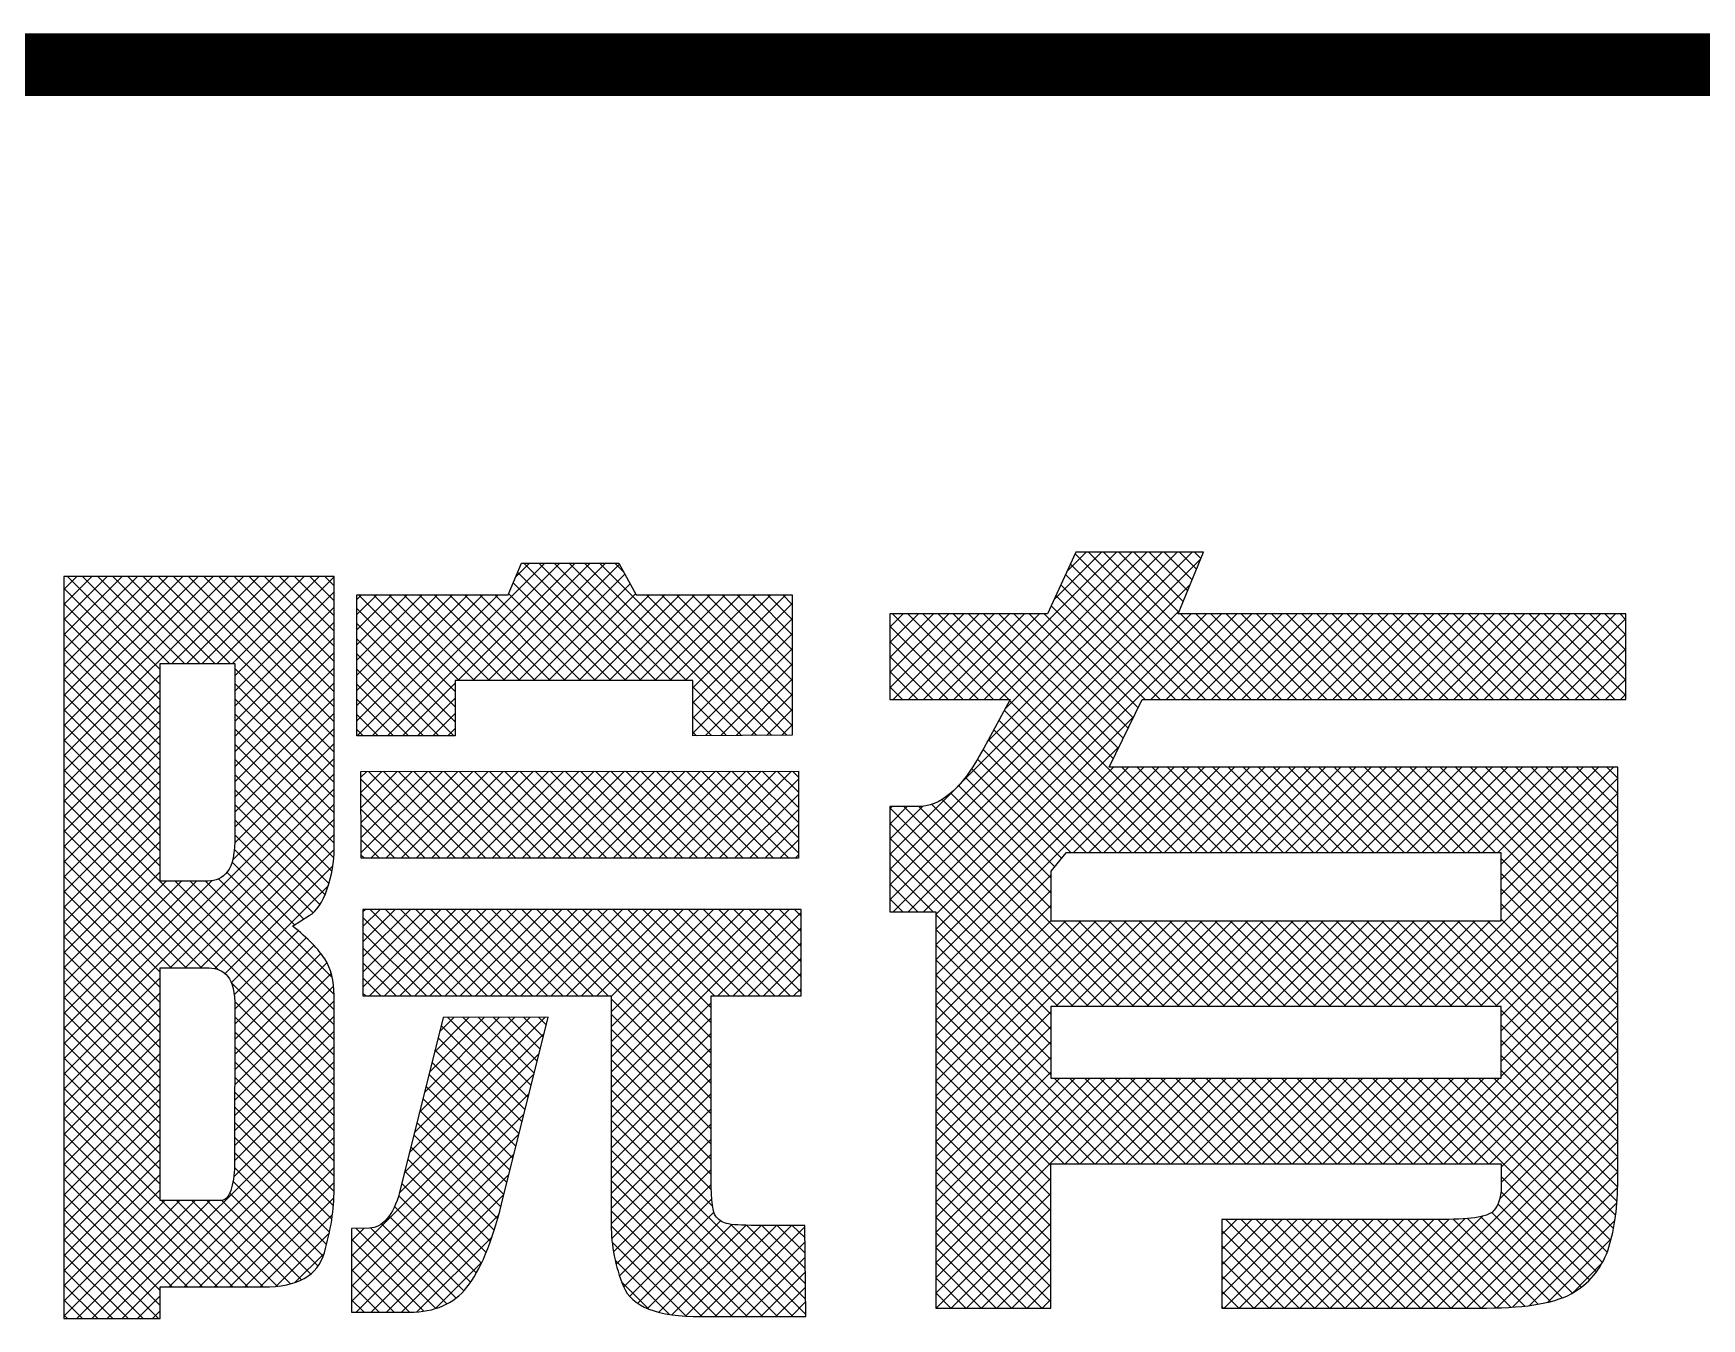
# Model space of a CAD drawing. Header units: millimetres. Extents: x -70627 to 13473, y 10065 to 69465.
# Drawn here: x 6708 to 8039, y 18064 to 19090 of the extents above; entities that cross this region are included whole.
import ezdxf
from ezdxf.enums import TextEntityAlignment as Align

# ---------------------------------------------------------------- set-up
doc = ezdxf.new("R2010")
doc.units = ezdxf.units.MM
doc.layers.add('$TD_AUDIT_GENERATED_(155)', color=7, linetype='Continuous', plot=False)
doc.layers.add('tk', color=7, linetype='Continuous')
doc.styles.add('$TD_AUDIT_GENERATED_(152)', font='', dxfattribs={"width": 0.75})
doc.styles.add('$TD_AUDIT_GENERATED_(174D)', font='', dxfattribs={"width": 0.9})
doc.styles.add('sepd_yb2', font='sepd_gbe.shx', dxfattribs={"width": 0.8, "bigfont": 'sepd_gbc.shx'})
doc.styles.add('TBZT', font='')
doc.styles.get('$TD_AUDIT_GENERATED_(152)').set_extended_font_data('SimSun')
doc.styles.get('$TD_AUDIT_GENERATED_(174D)').set_extended_font_data('SimSun')
doc.styles.get('TBZT').set_extended_font_data('SimSun')

# ---------------------------------------------------------------- blocks, each defined once
blk = doc.blocks.new('$TD_AUDIT_GENERATED_(243E)')
at = {"layer": 'tk'}
for p, q in [((809.967, 115.547), (811.842, 117.423)), ((810.061, 116.246), (811.238, 117.423)), ((810.182, 116.246), (811.359, 117.423)), ((810.203, 115.904), (811.722, 117.423)), ((810.303, 116.246), (811.48, 117.423)), ((810.346, 116.168), (811.601, 117.423)), ((810.739, 117.045), (811.117, 117.423)), ((810.843, 117.269), (810.996, 117.423)), ((812.19, 116.246), (811.013, 117.423)), ((812.311, 116.246), (811.134, 117.423)), ((811.735, 116.943), (811.255, 117.423)), ((811.77, 117.028), (811.376, 117.423)), ((811.805, 117.114), (811.497, 117.423)), ((811.84, 117.2), (811.618, 117.423)), ((811.875, 117.286), (811.739, 117.423)), ((811.91, 117.372), (811.86, 117.423)), ((805.298, 115.956), (806.675, 117.334)), ((805.419, 115.956), (806.796, 117.334)), ((805.981, 116.398), (806.917, 117.334)), ((806.102, 116.398), (807.038, 117.334)), ((806.223, 116.398), (807.159, 117.334)), ((806.343, 116.398), (807.271, 117.325)), ((806.44, 117.22), (806.554, 117.334)), ((807.444, 116.398), (806.507, 117.334)), ((807.565, 116.398), (806.628, 117.334)), ((807.686, 116.398), (806.749, 117.334)), ((807.806, 116.398), (806.87, 117.334)), ((808.366, 115.959), (806.991, 117.334)), ((808.487, 115.959), (807.112, 117.334)), ((807.306, 117.261), (807.233, 117.334)), ((809.429, 114.888), (811.909, 117.368)), ((811.948, 116.246), (810.869, 117.326)), ((812.069, 116.246), (810.907, 117.408)), ((802.838, 117.125), (802.941, 117.227)), ((802.838, 117.004), (803.062, 117.227)), ((802.838, 116.883), (803.183, 117.227)), ((802.838, 116.762), (803.304, 117.227)), ((802.838, 116.641), (803.425, 117.227)), ((802.838, 116.52), (803.546, 117.227)), ((802.838, 116.399), (803.667, 117.227)), ((802.838, 116.278), (803.788, 117.227)), ((802.838, 116.157), (803.908, 117.227)), ((802.838, 116.036), (804.029, 117.227)), ((802.838, 115.915), (804.15, 117.227)), ((802.838, 115.795), (804.271, 117.227)), ((803.607, 116.486), (802.866, 117.227)), ((803.68, 116.533), (802.987, 117.227)), ((803.801, 116.533), (803.108, 117.227)), ((803.922, 116.533), (803.228, 117.227)), ((804.043, 116.533), (803.349, 117.227)), ((804.164, 116.533), (803.47, 117.227)), ((804.994, 115.824), (803.591, 117.227)), ((803.698, 116.533), (804.392, 117.227)), ((804.994, 115.945), (803.712, 117.227)), ((803.819, 116.533), (804.513, 117.227)), ((804.994, 116.066), (803.833, 117.227)), ((803.94, 116.533), (804.634, 117.227)), ((804.994, 116.187), (803.954, 117.227)), ((804.061, 116.533), (804.755, 117.227)), ((804.994, 116.308), (804.075, 117.227)), ((804.182, 116.533), (804.876, 117.227)), ((804.994, 116.429), (804.196, 117.227)), ((804.203, 116.434), (804.994, 117.225)), ((804.994, 116.55), (804.317, 117.227)), ((804.994, 116.671), (804.438, 117.227)), ((804.994, 116.792), (804.559, 117.227)), ((804.994, 116.913), (804.679, 117.227)), ((804.994, 117.033), (804.8, 117.227)), ((804.994, 117.154), (804.921, 117.227)), ((807.202, 116.398), (806.422, 117.177)), ((807.323, 116.398), (806.458, 117.262)), ((806.464, 116.398), (807.313, 117.247)), ((806.585, 116.398), (807.356, 117.168)), ((809.429, 114.767), (811.826, 117.164)), ((811.707, 116.246), (810.792, 117.16)), ((811.827, 116.246), (810.83, 117.243)), ((803.607, 116.365), (802.838, 117.134)), ((804.203, 116.313), (804.994, 117.104)), ((805.176, 117.043), (805.213, 117.081)), ((805.176, 116.923), (805.334, 117.081)), ((805.176, 116.802), (805.455, 117.081)), ((805.176, 116.681), (805.576, 117.081)), ((805.176, 116.56), (805.697, 117.081)), ((805.176, 116.439), (805.818, 117.081)), ((805.176, 116.318), (805.939, 117.081)), ((805.176, 116.197), (806.06, 117.081)), ((805.176, 116.076), (806.181, 117.081)), ((805.177, 115.956), (806.302, 117.081)), ((805.96, 116.309), (805.188, 117.081)), ((805.993, 116.398), (805.309, 117.081)), ((806.114, 116.398), (805.43, 117.081)), ((806.235, 116.398), (805.551, 117.081)), ((806.356, 116.398), (805.672, 117.081)), ((806.476, 116.398), (805.793, 117.081)), ((806.597, 116.398), (805.914, 117.081)), ((806.718, 116.398), (806.035, 117.081)), ((806.839, 116.398), (806.156, 117.081)), ((806.96, 116.398), (806.276, 117.081)), ((807.081, 116.398), (806.386, 117.092)), ((806.706, 116.398), (807.398, 117.089)), ((806.827, 116.398), (807.511, 117.081)), ((806.948, 116.398), (807.632, 117.081)), ((807.069, 116.398), (807.753, 117.081)), ((807.19, 116.398), (807.873, 117.081)), ((807.311, 116.398), (807.994, 117.081)), ((807.432, 116.398), (808.115, 117.081)), ((808.607, 115.96), (807.486, 117.081)), ((807.553, 116.398), (808.236, 117.081)), ((808.65, 116.037), (807.607, 117.081)), ((807.674, 116.398), (808.357, 117.081)), ((808.65, 116.158), (807.727, 117.081)), ((807.794, 116.398), (808.478, 117.081)), ((808.65, 116.279), (807.848, 117.081)), ((807.856, 116.339), (808.599, 117.081)), ((808.65, 116.4), (807.969, 117.081)), ((808.65, 116.521), (808.09, 117.081)), ((808.65, 116.642), (808.211, 117.081)), ((808.65, 116.763), (808.332, 117.081)), ((808.65, 116.884), (808.453, 117.081)), ((808.65, 117.005), (808.574, 117.081)), ((811.586, 116.246), (810.754, 117.077)), ((803.607, 116.244), (802.838, 117.013)), ((803.607, 116.123), (802.838, 116.892)), ((804.203, 116.192), (804.994, 116.983)), ((805.96, 116.188), (805.176, 116.973)), ((807.856, 116.218), (808.65, 117.012)), ((807.856, 116.097), (808.65, 116.891)), ((809.429, 114.646), (811.743, 116.96)), ((809.429, 116.823), (809.536, 116.93)), ((809.429, 116.702), (809.657, 116.93)), ((809.429, 116.581), (809.778, 116.93)), ((809.429, 116.46), (809.899, 116.93)), ((809.429, 116.339), (810.02, 116.93)), ((810.135, 116.246), (809.451, 116.93)), ((809.454, 114.551), (811.833, 116.93)), ((809.456, 116.246), (810.14, 116.93)), ((810.256, 116.246), (809.572, 116.93)), ((809.575, 114.551), (811.954, 116.93)), ((809.577, 116.246), (810.261, 116.93)), ((810.377, 116.246), (809.692, 116.93)), ((809.696, 114.551), (812.075, 116.93)), ((809.698, 116.246), (810.382, 116.93)), ((811.722, 115.021), (809.813, 116.93)), ((809.819, 116.246), (810.503, 116.93)), ((811.843, 115.021), (809.934, 116.93)), ((809.94, 116.246), (810.624, 116.93)), ((811.212, 115.773), (810.055, 116.93)), ((811.252, 115.854), (810.176, 116.93)), ((811.291, 115.936), (810.297, 116.93)), ((811.331, 116.017), (810.418, 116.93)), ((811.37, 116.099), (810.539, 116.93)), ((811.41, 116.18), (810.66, 116.93)), ((811.465, 116.246), (810.716, 116.994)), ((811.512, 116.246), (812.196, 116.93)), ((811.633, 116.246), (812.317, 116.93)), ((812.432, 116.246), (811.748, 116.93)), ((811.754, 116.246), (812.438, 116.93)), ((812.553, 116.246), (811.869, 116.93)), ((811.875, 116.246), (812.559, 116.93)), ((812.674, 116.246), (811.99, 116.93)), ((811.996, 116.246), (812.68, 116.93)), ((812.795, 116.246), (812.111, 116.93)), ((812.117, 116.246), (812.801, 116.93)), ((812.916, 116.246), (812.232, 116.93)), ((812.238, 116.246), (812.922, 116.93)), ((813.037, 116.246), (812.353, 116.93)), ((812.358, 116.246), (813.042, 116.93)), ((813.158, 116.246), (812.474, 116.93)), ((812.479, 116.246), (813.163, 116.93)), ((813.278, 116.246), (812.594, 116.93)), ((812.6, 116.246), (813.284, 116.93)), ((813.399, 116.246), (812.715, 116.93)), ((812.721, 116.246), (813.405, 116.93)), ((813.52, 116.246), (812.836, 116.93)), ((812.842, 116.246), (813.526, 116.93)), ((813.641, 116.246), (812.957, 116.93)), ((812.963, 116.246), (813.647, 116.93)), ((813.762, 116.246), (813.078, 116.93)), ((813.084, 116.246), (813.768, 116.93)), ((813.883, 116.246), (813.199, 116.93)), ((813.205, 116.246), (813.889, 116.93)), ((814.004, 116.246), (813.32, 116.93)), ((813.326, 116.246), (814.01, 116.93)), ((814.125, 116.246), (813.441, 116.93)), ((813.447, 116.246), (814.131, 116.93)), ((814.246, 116.246), (813.562, 116.93)), ((813.568, 116.246), (814.252, 116.93)), ((814.367, 116.246), (813.683, 116.93)), ((813.688, 116.246), (814.372, 116.93)), ((814.488, 116.246), (813.804, 116.93)), ((813.809, 116.246), (814.493, 116.93)), ((814.609, 116.246), (813.925, 116.93)), ((813.93, 116.246), (814.614, 116.93)), ((814.729, 116.246), (814.045, 116.93)), ((814.051, 116.246), (814.735, 116.93)), ((814.85, 116.246), (814.166, 116.93)), ((814.172, 116.246), (814.856, 116.93)), ((814.971, 116.246), (814.287, 116.93)), ((814.293, 116.246), (814.977, 116.93)), ((815.092, 116.246), (814.408, 116.93)), ((814.414, 116.246), (815.098, 116.93)), ((815.213, 116.246), (814.529, 116.93)), ((814.535, 116.246), (815.219, 116.93)), ((815.302, 116.278), (814.65, 116.93)), ((814.656, 116.246), (815.302, 116.892)), ((815.302, 116.399), (814.771, 116.93)), ((815.302, 116.52), (814.892, 116.93)), ((815.302, 116.64), (815.013, 116.93)), ((815.302, 116.761), (815.134, 116.93)), ((815.302, 116.882), (815.255, 116.93)), ((803.607, 116.002), (802.838, 116.771)), ((804.203, 116.071), (804.994, 116.862)), ((805.96, 116.067), (805.176, 116.852)), ((807.856, 115.976), (808.65, 116.77)), ((810.014, 116.246), (809.429, 116.831)), ((814.777, 116.246), (815.302, 116.771)), ((803.607, 115.881), (802.838, 116.65)), ((804.203, 115.95), (804.994, 116.741)), ((804.203, 115.829), (804.994, 116.62)), ((805.95, 115.956), (805.176, 116.731)), ((807.958, 115.957), (808.65, 116.649)), ((809.893, 116.246), (809.429, 116.71)), ((814.898, 116.246), (815.302, 116.65)), ((803.607, 115.761), (802.838, 116.529)), ((804.203, 115.708), (804.994, 116.499)), ((804.994, 115.703), (804.203, 116.494)), ((805.829, 115.956), (805.176, 116.61)), ((805.708, 115.956), (805.176, 116.489)), ((808.08, 115.957), (808.65, 116.528)), ((809.772, 116.246), (809.429, 116.589)), ((815.019, 116.246), (815.302, 116.529)), ((802.838, 115.674), (803.607, 116.442)), ((803.607, 115.64), (802.838, 116.408)), ((804.203, 115.587), (804.994, 116.378)), ((804.994, 115.583), (804.203, 116.373)), ((805.588, 115.956), (805.176, 116.368)), ((805.539, 115.956), (805.96, 116.377)), ((808.246, 115.958), (807.856, 116.348)), ((808.201, 115.958), (808.65, 116.407)), ((809.651, 116.246), (809.429, 116.468)), ((809.53, 116.246), (809.429, 116.347)), ((815.139, 116.246), (815.302, 116.409)), ((802.838, 115.553), (803.607, 116.321)), ((803.607, 115.519), (802.838, 116.287)), ((804.203, 115.467), (804.994, 116.257)), ((804.994, 115.462), (804.203, 116.252)), ((805.467, 115.956), (805.176, 116.247)), ((805.66, 115.956), (805.96, 116.256)), ((808.126, 115.957), (807.856, 116.227)), ((808.323, 115.958), (808.65, 116.286)), ((811.601, 115.021), (810.384, 116.238)), ((815.26, 116.246), (815.302, 116.288)), ((802.838, 115.432), (803.607, 116.2)), ((803.607, 115.398), (802.838, 116.166)), ((804.203, 115.346), (804.994, 116.136)), ((804.994, 115.341), (804.203, 116.131)), ((805.346, 115.956), (805.176, 116.126)), ((805.781, 115.956), (805.96, 116.135)), ((808.005, 115.957), (807.856, 116.106)), ((808.444, 115.959), (808.65, 116.165)), ((809.795, 114.529), (811.375, 116.109)), ((811.36, 115.021), (810.299, 116.081)), ((811.481, 115.021), (810.341, 116.16)), ((802.838, 115.311), (803.607, 116.079)), ((803.607, 115.277), (802.838, 116.045)), ((802.838, 115.19), (803.607, 115.958)), ((804.203, 115.225), (804.994, 116.015)), ((804.994, 115.22), (804.203, 116.011)), ((805.225, 115.956), (805.176, 116.006)), ((805.902, 115.956), (805.96, 116.014)), ((807.885, 115.956), (807.856, 115.985)), ((808.565, 115.959), (808.65, 116.044)), ((811.239, 115.021), (810.257, 116.003)), ((803.607, 115.156), (802.838, 115.924)), ((802.838, 115.069), (803.607, 115.837)), ((804.202, 115.102), (804.994, 115.895)), ((804.994, 115.099), (804.203, 115.89)), ((809.795, 114.408), (811.262, 115.874)), ((810.997, 115.021), (810.172, 115.846)), ((811.118, 115.021), (810.214, 115.925)), ((803.607, 115.035), (802.838, 115.803)), ((802.838, 114.948), (803.607, 115.717)), ((803.607, 114.914), (802.838, 115.683)), ((804.184, 114.964), (804.994, 115.774)), ((804.991, 114.981), (804.203, 115.769)), ((809.795, 114.287), (811.213, 115.705)), ((809.795, 114.166), (811.334, 115.705)), ((809.795, 114.045), (811.455, 115.705)), ((810.797, 114.978), (810.081, 115.695)), ((810.876, 115.021), (810.128, 115.769)), ((810.892, 115.021), (811.575, 115.705)), ((811.013, 115.021), (811.696, 115.705)), ((811.133, 115.021), (811.817, 115.705)), ((811.254, 115.021), (811.938, 115.705)), ((811.964, 115.021), (811.28, 115.705)), ((811.375, 115.021), (812.059, 115.705)), ((812.085, 115.021), (811.401, 115.705)), ((811.496, 115.021), (812.18, 115.705)), ((812.206, 115.021), (811.522, 115.705)), ((811.617, 115.021), (812.301, 115.705)), ((812.327, 115.021), (811.643, 115.705)), ((811.738, 115.021), (812.422, 115.705)), ((812.448, 115.021), (811.764, 115.705)), ((811.859, 115.021), (812.543, 115.705)), ((812.569, 115.021), (811.885, 115.705)), ((811.98, 115.021), (812.664, 115.705)), ((812.69, 115.021), (812.006, 115.705)), ((812.101, 115.021), (812.785, 115.705)), ((812.811, 115.021), (812.127, 115.705)), ((812.222, 115.021), (812.905, 115.705)), ((812.932, 115.021), (812.248, 115.705)), ((812.343, 115.021), (813.026, 115.705)), ((813.052, 115.021), (812.369, 115.705)), ((812.464, 115.021), (813.147, 115.705)), ((813.173, 115.021), (812.49, 115.705)), ((812.584, 115.021), (813.268, 115.705)), ((813.294, 115.021), (812.61, 115.705)), ((812.705, 115.021), (813.389, 115.705)), ((813.415, 115.021), (812.731, 115.705)), ((812.826, 115.021), (813.51, 115.705)), ((813.536, 115.021), (812.852, 115.705)), ((812.947, 115.021), (813.631, 115.705)), ((813.657, 115.021), (812.973, 115.705)), ((813.068, 115.021), (813.752, 115.705)), ((813.778, 115.021), (813.094, 115.705)), ((813.189, 115.021), (813.873, 115.705)), ((813.899, 115.021), (813.215, 115.705)), ((813.31, 115.021), (813.994, 115.705)), ((814.02, 115.021), (813.336, 115.705)), ((813.431, 115.021), (814.115, 115.705)), ((814.141, 115.021), (813.457, 115.705)), ((813.552, 115.021), (814.236, 115.705)), ((814.262, 115.021), (813.578, 115.705)), ((813.673, 115.021), (814.356, 115.705)), ((815.237, 114.166), (813.699, 115.705)), ((813.794, 115.021), (814.477, 115.705)), ((815.237, 114.287), (813.82, 115.705)), ((813.914, 115.021), (814.598, 115.705)), ((815.237, 114.408), (813.941, 115.705)), ((814.035, 115.021), (814.719, 115.705)), ((815.237, 114.529), (814.061, 115.705)), ((814.156, 115.021), (814.84, 115.705)), ((815.237, 114.65), (814.182, 115.705)), ((814.277, 115.021), (814.961, 115.705)), ((815.237, 114.771), (814.303, 115.705)), ((814.307, 114.93), (815.082, 115.705)), ((814.307, 114.809), (815.203, 115.705)), ((815.237, 114.892), (814.424, 115.705)), ((815.237, 115.013), (814.545, 115.705)), ((815.237, 115.134), (814.666, 115.705)), ((815.237, 115.255), (814.787, 115.705)), ((815.237, 115.375), (814.908, 115.705)), ((815.237, 115.496), (815.029, 115.705)), ((815.237, 115.617), (815.15, 115.705)), ((802.838, 113.497), (804.994, 115.653)), ((802.838, 114.827), (803.607, 115.596)), ((804.994, 113.406), (802.838, 115.562)), ((804.977, 114.875), (804.203, 115.648)), ((805.208, 115.625), (805.255, 115.671)), ((805.841, 114.978), (805.208, 115.61)), ((805.209, 115.505), (805.376, 115.672)), ((805.209, 115.384), (805.497, 115.672)), ((805.21, 115.264), (805.618, 115.672)), ((805.211, 115.144), (805.739, 115.672)), ((805.211, 115.023), (805.86, 115.672)), ((805.962, 114.978), (805.268, 115.671)), ((805.286, 114.978), (805.981, 115.672)), ((806.083, 114.978), (805.389, 115.672)), ((805.407, 114.978), (806.102, 115.672)), ((806.204, 114.978), (805.509, 115.672)), ((805.528, 114.978), (806.223, 115.672)), ((806.325, 114.978), (805.63, 115.672)), ((805.649, 114.978), (806.344, 115.672)), ((806.445, 114.978), (805.751, 115.672)), ((805.77, 114.978), (806.465, 115.673)), ((806.566, 114.978), (805.872, 115.672)), ((805.891, 114.978), (806.586, 115.673)), ((806.687, 114.978), (805.993, 115.672)), ((806.012, 114.978), (806.707, 115.673)), ((806.808, 114.978), (806.114, 115.672)), ((806.133, 114.978), (806.828, 115.673)), ((806.929, 114.978), (806.234, 115.672)), ((806.254, 114.978), (806.949, 115.673)), ((807.05, 114.978), (806.355, 115.672)), ((806.374, 114.978), (807.07, 115.673)), ((807.171, 114.978), (806.476, 115.673)), ((806.495, 114.978), (807.191, 115.673)), ((807.292, 114.978), (806.597, 115.673)), ((806.616, 114.978), (807.312, 115.673)), ((807.413, 114.978), (806.718, 115.673)), ((806.737, 114.978), (807.433, 115.673)), ((807.534, 114.978), (806.838, 115.673)), ((806.858, 114.978), (807.554, 115.673)), ((807.655, 114.978), (806.959, 115.673)), ((806.979, 114.978), (807.675, 115.674)), ((807.776, 114.978), (807.08, 115.673)), ((807.1, 114.978), (807.796, 115.674)), ((807.896, 114.978), (807.201, 115.673)), ((807.221, 114.978), (807.917, 115.674)), ((808.017, 114.978), (807.322, 115.673)), ((807.342, 114.978), (808.038, 115.674)), ((808.138, 114.978), (807.442, 115.673)), ((807.463, 114.978), (808.159, 115.674)), ((808.259, 114.978), (807.563, 115.673)), ((807.584, 114.978), (808.28, 115.674)), ((808.38, 114.978), (807.684, 115.674)), ((807.705, 114.978), (808.401, 115.674)), ((808.501, 114.978), (807.805, 115.674)), ((807.825, 114.978), (808.522, 115.674)), ((808.622, 114.978), (807.926, 115.674)), ((807.946, 114.978), (808.643, 115.674)), ((808.699, 115.021), (808.046, 115.674)), ((808.067, 114.978), (808.699, 115.609)), ((808.699, 115.142), (808.167, 115.674)), ((808.699, 115.263), (808.288, 115.674)), ((808.699, 115.384), (808.409, 115.674)), ((808.699, 115.505), (808.53, 115.674)), ((808.699, 115.626), (808.651, 115.674)), ((810.712, 114.822), (809.977, 115.558)), ((810.743, 114.912), (810.031, 115.624)), ((814.307, 114.688), (815.237, 115.618)), ((802.838, 113.376), (804.994, 115.532)), ((802.838, 114.706), (803.607, 115.475)), ((804.994, 113.285), (802.838, 115.441)), ((804.953, 114.777), (804.203, 115.527)), ((805.72, 114.978), (805.209, 115.489)), ((808.188, 114.978), (808.699, 115.488)), ((809.429, 115.009), (809.936, 115.516)), ((810.712, 114.58), (809.845, 115.448)), ((810.712, 114.701), (809.915, 115.498)), ((814.307, 114.567), (815.237, 115.497)), ((802.838, 114.585), (803.607, 115.354)), ((804.068, 114.091), (802.838, 115.32)), ((803.685, 114.102), (804.994, 115.411)), ((803.806, 114.102), (804.994, 115.29)), ((804.922, 114.687), (804.203, 115.406)), ((804.882, 114.607), (804.203, 115.285)), ((805.599, 114.978), (805.21, 115.367)), ((808.309, 114.978), (808.699, 115.367)), ((809.429, 115.13), (809.692, 115.393)), ((809.429, 115.372), (809.447, 115.39)), ((809.429, 115.251), (809.568, 115.39)), ((811.013, 113.795), (809.429, 115.38)), ((811.134, 113.795), (809.539, 115.39)), ((811.255, 113.795), (809.66, 115.39)), ((811.376, 113.795), (809.762, 115.409)), ((813.656, 113.795), (815.237, 115.376)), ((802.838, 114.464), (803.607, 115.233)), ((803.935, 114.102), (802.838, 115.199)), ((803.927, 114.102), (804.994, 115.169)), ((804.826, 114.541), (804.203, 115.164)), ((805.478, 114.978), (805.21, 115.246)), ((808.43, 114.978), (808.699, 115.247)), ((810.892, 113.795), (809.429, 115.259)), ((813.777, 113.795), (815.237, 115.255)), ((802.838, 114.344), (803.607, 115.112)), ((803.814, 114.102), (802.838, 115.078)), ((804.043, 114.098), (804.994, 115.048)), ((804.753, 114.493), (804.198, 115.048)), ((805.357, 114.978), (805.211, 115.124)), ((808.551, 114.978), (808.699, 115.126)), ((810.771, 113.795), (809.429, 115.138)), ((810.712, 113.733), (809.429, 115.017)), ((813.898, 113.795), (815.237, 115.134)), ((802.838, 114.223), (803.607, 114.991)), ((803.693, 114.102), (802.838, 114.957)), ((804.124, 114.057), (804.984, 114.917)), ((804.679, 114.446), (804.18, 114.946)), ((805.236, 114.978), (805.211, 115.002)), ((808.672, 114.978), (808.699, 115.005)), ((809.774, 114.551), (809.429, 114.896)), ((814.019, 113.795), (815.237, 115.013)), ((814.14, 113.795), (815.237, 114.892)), ((815.237, 114.045), (814.307, 114.976)), ((802.838, 114.102), (803.607, 114.87)), ((803.607, 114.068), (802.838, 114.836)), ((802.838, 113.618), (804.019, 114.798)), ((802.838, 113.981), (803.654, 114.796)), ((802.838, 113.86), (803.775, 114.796)), ((802.838, 113.739), (803.896, 114.796)), ((804.994, 113.527), (803.725, 114.796)), ((804.994, 113.648), (803.846, 114.796)), ((804.994, 113.769), (803.967, 114.796)), ((804.994, 113.89), (804.071, 114.813)), ((804.979, 114.025), (804.139, 114.866)), ((804.174, 113.986), (804.948, 114.76)), ((809.653, 114.551), (809.429, 114.775)), ((809.795, 113.924), (810.712, 114.842)), ((814.261, 113.795), (815.237, 114.772)), ((815.237, 113.924), (814.307, 114.855)), ((803.607, 113.947), (802.838, 114.715)), ((809.533, 114.551), (809.429, 114.655)), ((809.795, 113.803), (810.712, 114.721)), ((815.237, 113.804), (814.307, 114.734)), ((814.307, 113.72), (815.237, 114.651)), ((803.607, 113.826), (802.838, 114.594)), ((805.224, 114.553), (805.241, 114.569)), ((805.224, 114.432), (805.361, 114.569)), ((805.224, 114.311), (805.482, 114.569)), ((805.224, 114.19), (805.603, 114.569)), ((805.224, 114.069), (805.724, 114.569)), ((805.224, 113.948), (805.845, 114.569)), ((805.851, 113.879), (805.224, 114.506)), ((805.276, 113.879), (805.966, 114.569)), ((805.972, 113.879), (805.282, 114.569)), ((805.397, 113.879), (806.087, 114.569)), ((806.093, 113.879), (805.403, 114.569)), ((805.518, 113.879), (806.208, 114.569)), ((806.214, 113.879), (805.524, 114.569)), ((805.639, 113.879), (806.329, 114.569)), ((806.335, 113.879), (805.645, 114.569)), ((805.759, 113.879), (806.45, 114.569)), ((806.456, 113.879), (805.766, 114.569)), ((805.88, 113.879), (806.571, 114.569)), ((806.577, 113.879), (805.887, 114.569)), ((806.001, 113.879), (806.692, 114.569)), ((806.698, 113.879), (806.007, 114.569)), ((806.122, 113.879), (806.812, 114.569)), ((806.819, 113.879), (806.128, 114.569)), ((806.243, 113.879), (806.933, 114.569)), ((806.94, 113.879), (806.249, 114.569)), ((806.364, 113.879), (807.054, 114.569)), ((807.06, 113.879), (806.37, 114.569)), ((806.485, 113.879), (807.175, 114.569)), ((807.181, 113.879), (806.491, 114.569)), ((806.606, 113.879), (807.296, 114.569)), ((808.002, 113.179), (806.612, 114.569)), ((806.727, 113.879), (807.417, 114.569)), ((808.002, 113.3), (806.733, 114.569)), ((806.848, 113.879), (807.538, 114.569)), ((808.002, 113.421), (806.854, 114.569)), ((806.969, 113.879), (807.659, 114.569)), ((808.002, 113.542), (806.975, 114.569)), ((807.09, 113.879), (807.78, 114.569)), ((808.002, 113.663), (807.096, 114.569)), ((807.205, 113.873), (807.901, 114.569)), ((807.205, 113.752), (808.022, 114.569)), ((807.205, 113.632), (808.143, 114.569)), ((807.205, 113.511), (808.263, 114.569)), ((807.205, 113.39), (808.384, 114.569)), ((807.205, 113.269), (808.505, 114.569)), ((807.205, 113.148), (808.626, 114.569)), ((808.002, 113.784), (807.217, 114.569)), ((808.028, 113.879), (807.337, 114.569)), ((808.149, 113.879), (807.458, 114.569)), ((808.27, 113.879), (807.579, 114.569)), ((808.39, 113.879), (807.7, 114.569)), ((808.511, 113.879), (807.821, 114.569)), ((808.632, 113.879), (807.942, 114.569)), ((808.057, 113.879), (808.722, 114.544)), ((808.722, 113.91), (808.063, 114.569)), ((808.722, 114.031), (808.184, 114.569)), ((808.722, 114.152), (808.305, 114.569)), ((808.722, 114.273), (808.426, 114.569)), ((808.722, 114.394), (808.547, 114.569)), ((808.722, 114.515), (808.668, 114.569)), ((809.795, 113.682), (810.712, 114.6)), ((810.712, 113.613), (809.795, 114.53)), ((815.237, 113.683), (814.307, 114.613)), ((814.307, 113.6), (815.237, 114.53)), ((815.237, 113.562), (814.307, 114.492)), ((803.607, 113.705), (802.838, 114.473)), ((803.607, 113.584), (802.838, 114.352)), ((804.198, 113.889), (804.708, 114.399)), ((805.73, 113.879), (805.224, 114.385)), ((808.178, 113.879), (808.722, 114.423)), ((809.795, 113.561), (810.713, 114.479)), ((809.795, 113.44), (810.834, 114.479)), ((809.795, 113.32), (810.955, 114.479)), ((809.795, 113.199), (811.076, 114.479)), ((809.795, 113.078), (811.197, 114.479)), ((809.795, 112.957), (811.318, 114.479)), ((810.712, 113.492), (809.795, 114.409)), ((810.754, 113.795), (811.438, 114.479)), ((811.497, 113.795), (810.813, 114.479)), ((810.875, 113.795), (811.559, 114.479)), ((811.618, 113.795), (810.934, 114.479)), ((810.996, 113.795), (811.68, 114.479)), ((811.739, 113.795), (811.055, 114.479)), ((811.117, 113.795), (811.801, 114.479)), ((811.86, 113.795), (811.176, 114.479)), ((811.238, 113.795), (811.922, 114.479)), ((811.98, 113.795), (811.296, 114.479)), ((811.359, 113.795), (812.043, 114.479)), ((812.101, 113.795), (811.417, 114.479)), ((811.48, 113.795), (812.164, 114.479)), ((812.222, 113.795), (811.538, 114.479)), ((811.601, 113.795), (812.285, 114.479)), ((812.343, 113.795), (811.659, 114.479)), ((811.722, 113.795), (812.406, 114.479)), ((812.464, 113.795), (811.78, 114.479)), ((811.843, 113.795), (812.527, 114.479)), ((812.585, 113.795), (811.901, 114.479)), ((811.964, 113.795), (812.648, 114.479)), ((812.706, 113.795), (812.022, 114.479)), ((812.085, 113.795), (812.769, 114.479)), ((812.827, 113.795), (812.143, 114.479)), ((812.205, 113.795), (812.889, 114.479)), ((812.948, 113.795), (812.264, 114.479)), ((812.326, 113.795), (813.01, 114.479)), ((813.069, 113.795), (812.385, 114.479)), ((812.447, 113.795), (813.131, 114.479)), ((813.19, 113.795), (812.506, 114.479)), ((812.568, 113.795), (813.252, 114.479)), ((813.311, 113.795), (812.627, 114.479)), ((812.689, 113.795), (813.373, 114.479)), ((813.431, 113.795), (812.747, 114.479)), ((812.81, 113.795), (813.494, 114.479)), ((813.552, 113.795), (812.868, 114.479)), ((812.931, 113.795), (813.615, 114.479)), ((813.673, 113.795), (812.989, 114.479)), ((813.052, 113.795), (813.736, 114.479)), ((813.794, 113.795), (813.11, 114.479)), ((813.173, 113.795), (813.857, 114.479)), ((813.915, 113.795), (813.231, 114.479)), ((813.294, 113.795), (813.978, 114.479)), ((814.036, 113.795), (813.352, 114.479)), ((813.415, 113.795), (814.099, 114.479)), ((814.157, 113.795), (813.473, 114.479)), ((813.536, 113.795), (814.22, 114.479)), ((814.278, 113.795), (813.594, 114.479)), ((815.237, 112.957), (813.715, 114.479)), ((815.237, 113.078), (813.836, 114.479)), ((815.237, 113.199), (813.957, 114.479)), ((815.237, 113.32), (814.077, 114.479)), ((815.237, 113.441), (814.198, 114.479)), ((814.307, 113.479), (815.237, 114.409)), ((803.607, 113.463), (802.838, 114.232)), ((804.203, 113.774), (804.772, 114.343)), ((804.203, 113.652), (804.833, 114.282)), ((805.609, 113.879), (805.224, 114.264)), ((808.299, 113.879), (808.722, 114.302)), ((810.712, 113.371), (809.795, 114.288)), ((814.307, 113.358), (815.237, 114.288)), ((803.607, 113.342), (802.838, 114.111)), ((804.202, 113.41), (804.937, 114.144)), ((804.203, 113.531), (804.889, 114.217)), ((805.489, 113.879), (805.224, 114.143)), ((808.42, 113.879), (808.722, 114.181)), ((810.712, 113.25), (809.795, 114.167)), ((814.307, 113.237), (815.237, 114.167)), ((802.838, 113.255), (803.607, 114.024)), ((803.607, 113.221), (802.838, 113.99)), ((804.994, 113.164), (804.176, 113.982)), ((804.202, 113.289), (804.971, 114.058)), ((804.202, 113.168), (804.99, 113.956)), ((805.368, 113.879), (805.224, 114.022)), ((808.54, 113.879), (808.722, 114.06)), ((811.303, 112.538), (809.795, 114.046)), ((813.729, 112.538), (815.237, 114.046)), ((802.838, 113.134), (803.607, 113.903)), ((803.607, 113.1), (802.838, 113.869)), ((804.201, 113.046), (804.994, 113.839)), ((804.994, 113.043), (804.202, 113.835)), ((805.247, 113.879), (805.224, 113.901)), ((808.002, 113.058), (807.205, 113.855)), ((807.205, 113.027), (808.002, 113.824)), ((808.661, 113.879), (808.722, 113.939)), ((811.182, 112.538), (809.795, 113.926)), ((813.85, 112.538), (815.237, 113.925)), ((802.838, 113.013), (803.607, 113.782)), ((803.607, 112.979), (802.838, 113.748)), ((804.201, 112.925), (804.994, 113.718)), ((804.994, 112.922), (804.203, 113.713)), ((805.594, 112.626), (806.679, 113.71)), ((805.634, 112.786), (806.558, 113.71)), ((805.674, 112.947), (806.436, 113.709)), ((805.714, 113.108), (806.315, 113.709)), ((805.754, 113.269), (806.193, 113.708)), ((805.794, 113.43), (806.072, 113.708)), ((805.834, 113.591), (805.95, 113.707)), ((806.542, 113.067), (805.902, 113.707)), ((806.566, 113.164), (806.023, 113.707)), ((806.59, 113.261), (806.143, 113.708)), ((806.614, 113.358), (806.264, 113.708)), ((806.639, 113.454), (806.384, 113.709)), ((806.663, 113.551), (806.504, 113.709)), ((806.687, 113.648), (806.625, 113.71)), ((808.002, 112.937), (807.205, 113.734)), ((807.205, 112.906), (808.002, 113.703)), ((811.061, 112.538), (809.795, 113.805)), ((809.795, 112.836), (810.712, 113.753)), ((813.971, 112.538), (815.237, 113.804)), ((815.237, 112.836), (814.307, 113.766)), ((802.838, 112.893), (803.607, 113.661)), ((803.607, 112.859), (802.838, 113.627)), ((804.201, 112.804), (804.994, 113.597)), ((804.994, 112.801), (804.203, 113.593)), ((805.554, 112.465), (806.67, 113.58)), ((806.518, 112.97), (805.847, 113.642)), ((808.002, 112.816), (807.205, 113.614)), ((807.205, 112.785), (808.002, 113.582)), ((810.94, 112.538), (809.795, 113.684)), ((809.795, 112.715), (810.712, 113.632)), ((810.82, 112.538), (809.795, 113.563)), ((814.092, 112.538), (815.237, 113.683)), ((814.213, 112.538), (815.237, 113.562)), ((815.237, 112.715), (814.307, 113.646)), ((802.838, 112.772), (803.607, 113.54)), ((803.607, 112.738), (802.838, 113.506)), ((802.838, 112.651), (803.607, 113.419)), ((804.2, 112.683), (804.994, 113.476)), ((804.994, 112.681), (804.202, 113.472)), ((805.514, 112.304), (806.63, 113.419)), ((806.47, 112.777), (805.799, 113.448)), ((806.494, 112.874), (805.823, 113.545)), ((808.002, 112.695), (807.205, 113.493)), ((807.205, 112.664), (808.002, 113.461)), ((809.795, 112.594), (810.712, 113.512)), ((810.712, 112.524), (809.795, 113.442)), ((815.237, 112.594), (814.307, 113.525)), ((814.307, 112.511), (815.237, 113.442)), ((803.607, 112.617), (802.838, 113.385)), ((802.838, 112.53), (803.607, 113.298)), ((804.2, 112.561), (804.994, 113.355)), ((804.994, 112.56), (804.202, 113.352)), ((806.445, 112.68), (805.774, 113.351)), ((808.002, 112.574), (807.205, 113.372)), ((807.205, 112.543), (808.002, 113.341)), ((809.795, 112.473), (810.712, 113.391)), ((810.712, 112.403), (809.795, 113.321)), ((815.237, 112.473), (814.307, 113.404)), ((814.307, 112.39), (815.237, 113.321)), ((803.607, 112.496), (802.838, 113.264)), ((802.838, 112.409), (803.607, 113.177)), ((804.193, 112.434), (804.994, 113.234)), ((804.994, 112.439), (804.202, 113.231)), ((805.133, 111.802), (806.59, 113.258)), ((806.397, 112.487), (805.726, 113.157)), ((806.421, 112.583), (805.75, 113.254)), ((808.002, 112.453), (807.205, 113.251)), ((807.205, 112.422), (808.002, 113.22)), ((809.795, 112.352), (810.712, 113.27)), ((809.795, 112.231), (810.785, 113.222)), ((809.795, 112.11), (810.906, 113.222)), ((809.795, 111.989), (811.027, 113.222)), ((809.795, 111.869), (811.148, 113.222)), ((809.795, 111.748), (811.269, 113.222)), ((809.795, 111.627), (811.39, 113.222)), ((810.712, 112.283), (809.795, 113.2)), ((811.424, 112.538), (810.741, 113.222)), ((810.827, 112.538), (811.511, 113.222)), ((811.545, 112.538), (810.861, 113.222)), ((810.948, 112.538), (811.632, 113.222)), ((811.666, 112.538), (810.982, 113.222)), ((811.069, 112.538), (811.753, 113.222)), ((811.787, 112.538), (811.103, 113.222)), ((811.19, 112.538), (811.873, 113.222)), ((811.908, 112.538), (811.224, 113.222)), ((811.311, 112.538), (811.994, 113.222)), ((812.029, 112.538), (811.345, 113.222)), ((811.432, 112.538), (812.115, 113.222)), ((812.15, 112.538), (811.466, 113.222)), ((811.553, 112.538), (812.236, 113.222)), ((812.271, 112.538), (811.587, 113.222)), ((811.674, 112.538), (812.357, 113.222)), ((812.391, 112.538), (811.708, 113.222)), ((811.794, 112.538), (812.478, 113.222)), ((812.512, 112.538), (811.829, 113.222)), ((811.915, 112.538), (812.599, 113.222)), ((812.633, 112.538), (811.95, 113.222)), ((812.036, 112.538), (812.72, 113.222)), ((812.754, 112.538), (812.071, 113.222)), ((812.157, 112.538), (812.841, 113.222)), ((812.875, 112.538), (812.192, 113.222)), ((812.278, 112.538), (812.962, 113.222)), ((812.996, 112.538), (812.312, 113.222)), ((812.399, 112.538), (813.083, 113.222)), ((813.117, 112.538), (812.433, 113.222)), ((812.52, 112.538), (813.204, 113.222)), ((813.238, 112.538), (812.554, 113.222)), ((812.641, 112.538), (813.324, 113.222)), ((813.359, 112.538), (812.675, 113.222)), ((812.762, 112.538), (813.445, 113.222)), ((813.48, 112.538), (812.796, 113.222)), ((812.883, 112.538), (813.566, 113.222)), ((813.601, 112.538), (812.917, 113.222)), ((813.004, 112.538), (813.687, 113.222)), ((813.722, 112.538), (813.038, 113.222)), ((813.125, 112.538), (813.808, 113.222)), ((813.842, 112.538), (813.159, 113.222)), ((813.245, 112.538), (813.929, 113.222)), ((813.963, 112.538), (813.28, 113.222)), ((813.366, 112.538), (814.05, 113.222)), ((814.084, 112.538), (813.401, 113.222)), ((813.487, 112.538), (814.171, 113.222)), ((814.205, 112.538), (813.522, 113.222)), ((813.608, 112.538), (814.292, 113.222)), ((815.115, 111.75), (813.642, 113.222)), ((815.152, 111.833), (813.763, 113.222)), ((815.181, 111.925), (813.884, 113.222)), ((815.204, 112.023), (814.005, 113.222)), ((815.22, 112.127), (814.126, 113.222)), ((815.231, 112.238), (814.247, 113.222)), ((814.294, 112.257), (815.237, 113.2)), ((815.237, 112.353), (814.307, 113.283)), ((803.607, 112.375), (802.838, 113.143)), ((802.838, 112.288), (803.607, 113.056)), ((803.607, 112.254), (802.838, 113.022)), ((803.182, 111.302), (804.994, 113.114)), ((804.994, 112.318), (804.202, 113.11)), ((805.133, 111.681), (806.549, 113.097)), ((806.373, 112.39), (805.702, 113.061)), ((808.005, 112.33), (807.205, 113.13)), ((807.205, 112.301), (808.002, 113.099)), ((810.712, 112.162), (809.795, 113.079)), ((813.546, 111.387), (815.237, 113.079)), ((802.838, 112.167), (803.607, 112.936)), ((804.185, 111.555), (802.838, 112.901)), ((803.303, 111.302), (804.994, 112.993)), ((804.988, 112.203), (804.201, 112.99)), ((805.133, 111.56), (806.509, 112.936)), ((806.349, 112.293), (805.678, 112.964)), ((808.014, 112.2), (807.205, 113.009)), ((807.205, 112.181), (808.002, 112.978)), ((808.757, 111.336), (807.205, 112.888)), ((810.712, 112.041), (809.795, 112.958)), ((813.667, 111.387), (815.237, 112.958)), ((802.838, 112.046), (803.607, 112.815)), ((804.064, 111.555), (802.838, 112.781)), ((803.677, 111.555), (804.994, 112.872)), ((804.975, 112.095), (804.201, 112.869)), ((805.133, 111.439), (806.469, 112.775)), ((806.299, 112.101), (805.63, 112.77)), ((806.325, 112.196), (805.654, 112.867)), ((807.205, 112.06), (808.002, 112.857)), ((808.654, 111.318), (807.205, 112.767)), ((810.712, 111.92), (809.795, 112.837)), ((813.787, 111.387), (815.237, 112.837)), ((802.838, 111.925), (803.607, 112.694)), ((803.943, 111.555), (802.838, 112.66)), ((803.798, 111.555), (804.994, 112.751)), ((803.919, 111.555), (804.994, 112.63)), ((804.934, 111.894), (804.2, 112.628)), ((804.957, 111.992), (804.201, 112.748)), ((806.271, 112.008), (805.606, 112.673)), ((808.533, 111.318), (807.205, 112.646)), ((807.209, 111.943), (808.002, 112.736)), ((810.712, 111.799), (809.795, 112.716)), ((813.908, 111.387), (815.237, 112.716)), ((802.838, 111.804), (803.607, 112.573)), ((803.823, 111.555), (802.838, 112.539)), ((804.04, 111.555), (804.994, 112.509)), ((804.907, 111.8), (804.199, 112.508)), ((805.169, 111.354), (806.429, 112.614)), ((806.241, 111.918), (805.582, 112.576)), ((808.412, 111.318), (807.205, 112.525)), ((807.223, 111.836), (808.002, 112.615)), ((807.244, 111.736), (808.002, 112.494)), ((810.712, 111.678), (809.795, 112.595)), ((814.029, 111.387), (815.237, 112.595)), ((802.838, 111.683), (803.607, 112.452)), ((803.702, 111.555), (802.838, 112.418)), ((804.161, 111.555), (804.994, 112.388)), ((804.866, 111.72), (804.188, 112.398)), ((805.29, 111.354), (806.389, 112.453)), ((806.17, 111.746), (805.534, 112.382)), ((806.207, 111.83), (805.558, 112.479)), ((808.291, 111.318), (807.205, 112.404)), ((807.272, 111.643), (808.003, 112.374)), ((810.712, 111.557), (809.795, 112.475)), ((809.795, 111.506), (810.712, 112.423)), ((814.15, 111.387), (815.237, 112.474)), ((815.067, 111.676), (814.307, 112.436)), ((802.838, 111.563), (803.607, 112.331)), ((803.607, 111.528), (802.838, 112.297)), ((802.838, 111.442), (803.642, 112.245)), ((802.838, 111.321), (803.763, 112.245)), ((802.941, 111.302), (803.884, 112.245)), ((803.061, 111.302), (804.005, 112.245)), ((804.306, 111.555), (803.616, 112.245)), ((804.427, 111.555), (803.737, 112.245)), ((804.542, 111.56), (803.858, 112.245)), ((804.645, 111.579), (803.979, 112.245)), ((804.733, 111.611), (804.099, 112.246)), ((804.808, 111.658), (804.161, 112.304)), ((804.282, 111.555), (804.992, 112.266)), ((805.411, 111.354), (806.349, 112.292)), ((806.129, 111.666), (805.509, 112.286)), ((808.17, 111.318), (807.205, 112.283)), ((807.304, 111.554), (808.008, 112.259)), ((810.712, 111.436), (809.795, 112.354)), ((810.64, 111.387), (809.795, 112.233)), ((809.797, 111.387), (810.712, 112.302)), ((814.272, 111.388), (815.237, 112.353)), ((815.011, 111.611), (814.305, 112.317)), ((814.398, 111.394), (815.23, 112.226)), ((803.607, 111.408), (802.838, 112.176)), ((804.403, 111.555), (804.981, 112.133)), ((806.029, 111.524), (805.433, 112.121)), ((806.083, 111.592), (805.477, 112.198)), ((805.532, 111.354), (806.307, 112.129)), ((808.049, 111.318), (807.205, 112.163)), ((807.351, 111.48), (808.023, 112.153)), ((810.519, 111.387), (809.795, 112.112)), ((809.918, 111.387), (810.712, 112.181)), ((812.077, 111.974), (812.197, 112.094)), ((812.077, 111.853), (812.318, 112.094)), ((812.077, 111.732), (812.438, 112.094)), ((812.077, 111.611), (812.559, 112.094)), ((812.077, 111.491), (812.68, 112.094)), ((812.095, 111.387), (812.801, 112.094)), ((812.817, 111.387), (812.11, 112.094)), ((812.216, 111.387), (812.922, 112.094)), ((812.938, 111.387), (812.231, 112.094)), ((812.336, 111.387), (813.043, 112.094)), ((813.059, 111.387), (812.352, 112.094)), ((812.457, 111.387), (813.164, 112.094)), ((813.18, 111.387), (812.473, 112.094)), ((812.578, 111.387), (813.285, 112.094)), ((813.3, 111.387), (812.594, 112.094)), ((812.699, 111.387), (813.406, 112.094)), ((813.421, 111.387), (812.715, 112.094)), ((812.82, 111.387), (813.527, 112.094)), ((813.542, 111.387), (812.836, 112.094)), ((812.941, 111.387), (813.648, 112.094)), ((813.663, 111.387), (812.957, 112.094)), ((813.062, 111.387), (813.769, 112.094)), ((813.784, 111.387), (813.078, 112.094)), ((813.183, 111.387), (813.89, 112.094)), ((813.905, 111.387), (813.198, 112.094)), ((813.304, 111.387), (814.016, 112.099)), ((814.026, 111.387), (813.319, 112.094)), ((813.425, 111.387), (814.157, 112.12)), ((814.147, 111.387), (813.44, 112.094)), ((814.267, 111.388), (813.561, 112.094)), ((814.383, 111.393), (813.682, 112.094)), ((814.495, 111.402), (813.803, 112.094)), ((814.601, 111.417), (813.923, 112.095)), ((814.7, 111.438), (814.038, 112.101)), ((814.792, 111.467), (814.143, 112.116)), ((814.875, 111.506), (814.231, 112.149)), ((814.947, 111.554), (814.281, 112.22)), ((814.532, 111.407), (815.215, 112.089)), ((803.592, 111.302), (802.838, 112.055)), ((804.528, 111.559), (804.956, 111.987)), ((805.133, 111.923), (805.234, 112.024)), ((805.807, 111.384), (805.169, 112.022)), ((805.893, 111.419), (805.287, 112.025)), ((805.967, 111.466), (805.373, 112.059)), ((805.655, 111.356), (806.254, 111.955)), ((807.929, 111.318), (807.205, 112.042)), ((807.416, 111.424), (808.076, 112.084)), ((807.495, 111.383), (808.167, 112.054)), ((807.586, 111.353), (808.281, 112.048)), ((807.688, 111.333), (808.402, 112.047)), ((807.797, 111.322), (808.523, 112.047)), ((807.914, 111.318), (808.644, 112.047)), ((808.035, 111.318), (808.751, 112.034)), ((808.756, 111.458), (808.158, 112.056)), ((808.755, 111.58), (808.287, 112.047)), ((808.754, 111.702), (808.408, 112.047)), ((808.753, 111.824), (808.529, 112.047)), ((808.752, 111.946), (808.65, 112.047)), ((810.398, 111.387), (809.795, 111.991)), ((810.039, 111.387), (810.712, 112.061)), ((812.696, 111.387), (812.077, 112.006)), ((803.471, 111.302), (802.838, 111.934)), ((804.679, 111.589), (804.916, 111.826)), ((805.709, 111.361), (805.133, 111.937)), ((807.804, 111.321), (807.212, 111.913)), ((808.156, 111.318), (808.752, 111.914)), ((810.278, 111.387), (809.795, 111.87)), ((810.16, 111.387), (810.712, 111.94)), ((812.575, 111.387), (812.077, 111.885)), ((814.68, 111.433), (815.185, 111.938)), ((803.35, 111.302), (802.838, 111.813)), ((803.229, 111.302), (802.838, 111.692)), ((805.595, 111.354), (805.133, 111.816)), ((805.474, 111.354), (805.133, 111.695)), ((805.802, 111.382), (806.174, 111.754)), ((807.669, 111.336), (807.237, 111.768)), ((808.277, 111.318), (808.753, 111.794)), ((810.157, 111.387), (809.795, 111.749)), ((810.281, 111.387), (810.712, 111.819)), ((810.402, 111.387), (810.712, 111.698)), ((812.454, 111.387), (812.077, 111.764)), ((814.872, 111.504), (815.111, 111.744)), ((803.108, 111.302), (802.838, 111.571)), ((805.353, 111.354), (805.133, 111.574)), ((807.505, 111.379), (807.288, 111.596)), ((808.398, 111.318), (808.754, 111.674)), ((810.036, 111.387), (809.795, 111.628)), ((810.523, 111.387), (810.712, 111.577)), ((812.333, 111.387), (812.077, 111.643)), ((802.987, 111.302), (802.838, 111.451)), ((803.424, 111.302), (803.607, 111.485)), ((805.233, 111.354), (805.133, 111.453)), ((808.519, 111.318), (808.755, 111.554)), ((808.64, 111.318), (808.756, 111.435)), ((809.915, 111.387), (809.795, 111.507)), ((810.644, 111.387), (810.712, 111.456)), ((812.212, 111.387), (812.077, 111.522)), ((802.866, 111.302), (802.838, 111.33)), ((803.545, 111.302), (803.607, 111.364)), ((812.091, 111.387), (812.077, 111.402))]:
    blk.add_line(p, q, dxfattribs=at)
at = {"layer": 'tk', "const_width": 0.5}
blk.add_lwpolyline([(720.24, 121.314), (860.24, 121.314)], dxfattribs=at)
at = {"layer": 'tk', "color": 7}
for points in [[(805.176, 115.956), (805.176, 117.081), (806.382, 117.081), (806.489, 117.334), (807.267, 117.334), (807.403, 117.081), (808.65, 117.081), (808.65, 115.96), (807.856, 115.956), (807.856, 116.398), (805.96, 116.398), (805.96, 115.956)], [(805.211, 114.978), (805.208, 115.671), (808.699, 115.674), (808.699, 114.978)], [(814.307, 114.479), (814.307, 115.021), (810.832, 115.021), (810.712, 114.875), (810.712, 114.479)], [(810.712, 113.795), (810.712, 113.222), (814.307, 113.222), (814.307, 113.795)]]:
    blk.add_lwpolyline(points, close=True, dxfattribs=at)
for points, knots in [([(810.388, 116.246), (810.388, 116.246), (809.429, 116.246), (809.429, 116.246), (809.429, 116.246), (809.429, 116.93), (809.429, 116.93), (809.429, 116.93), (810.686, 116.93), (810.686, 116.93), (810.686, 116.93), (810.913, 117.423), (810.913, 117.423), (810.913, 117.423), (811.931, 117.423), (811.931, 117.423), (811.931, 117.423), (811.73, 116.93), (811.73, 116.93), (811.73, 116.93), (815.302, 116.93), (815.302, 116.93), (815.302, 116.93), (815.302, 116.246), (815.302, 116.246), (815.302, 116.246), (811.442, 116.246), (811.442, 116.246), (811.442, 116.246), (811.179, 115.705), (811.179, 115.705), (811.179, 115.705), (815.237, 115.705), (815.237, 115.705), (815.237, 115.705), (815.237, 112.408), (815.237, 112.408), (815.237, 112.203), (815.214, 112.024), (815.166, 111.872), (815.118, 111.719), (815.027, 111.6), (814.891, 111.515), (814.754, 111.43), (814.521, 111.387), (814.19, 111.387), (814.19, 111.387), (812.077, 111.387), (812.077, 111.387), (812.077, 111.387), (812.077, 112.094), (812.077, 112.094), (812.077, 112.094), (813.847, 112.094), (813.847, 112.094), (814.08, 112.094), (814.215, 112.119), (814.252, 112.168), (814.289, 112.218), (814.307, 112.282), (814.307, 112.36), (814.307, 112.36), (814.307, 112.538), (814.307, 112.538), (814.307, 112.538), (810.712, 112.538), (810.712, 112.538), (810.712, 112.538), (810.712, 111.387), (810.712, 111.387), (810.712, 111.387), (809.795, 111.387), (809.795, 111.387), (809.795, 111.387), (809.795, 114.551), (809.795, 114.551), (809.795, 114.551), (809.429, 114.551), (809.429, 114.551), (809.429, 114.551), (809.429, 115.39), (809.429, 115.39), (809.429, 115.39), (809.652, 115.39), (809.652, 115.39), (809.739, 115.39), (809.824, 115.424), (809.908, 115.492), (809.993, 115.56), (810.082, 115.682), (810.178, 115.857), (810.178, 115.857), (810.388, 116.246), (810.388, 116.246)], [0, 0, 0, 0, 1, 1, 1, 2, 2, 2, 3, 3, 3, 4, 4, 4, 5, 5, 5, 6, 6, 6, 7, 7, 7, 8, 8, 8, 9, 9, 9, 10, 10, 10, 11, 11, 11, 12, 12, 12, 13, 13, 13, 14, 14, 14, 15, 15, 15, 16, 16, 16, 17, 17, 17, 18, 18, 18, 19, 19, 19, 20, 20, 20, 21, 21, 21, 22, 22, 22, 23, 23, 23, 24, 24, 24, 25, 25, 25, 26, 26, 26, 27, 27, 27, 28, 28, 28, 29, 29, 29, 30, 30, 30, 31, 31, 31, 31]), ([(802.838, 117.227), (802.838, 117.227), (804.994, 117.227), (804.994, 117.227), (804.994, 117.227), (804.994, 115.055), (804.994, 115.055), (804.994, 114.949), (804.976, 114.842), (804.939, 114.733), (804.902, 114.624), (804.855, 114.553), (804.796, 114.52), (804.796, 114.52), (804.663, 114.436), (804.663, 114.436), (804.785, 114.339), (804.87, 114.251), (804.92, 114.174), (804.969, 114.096), (804.994, 113.999), (804.994, 113.882), (804.994, 113.882), (804.994, 112.333), (804.994, 112.333), (804.994, 112.177), (804.968, 112.008), (804.916, 111.827), (804.865, 111.645), (804.702, 111.555), (804.43, 111.555), (804.43, 111.555), (803.607, 111.555), (803.607, 111.555), (803.607, 111.555), (803.607, 111.302), (803.607, 111.302), (803.607, 111.302), (802.838, 111.302), (802.838, 111.302), (802.838, 111.302), (802.838, 117.227), (802.838, 117.227)], [0, 0, 0, 0, 1, 1, 1, 2, 2, 2, 3, 3, 3, 4, 4, 4, 5, 5, 5, 6, 6, 6, 7, 7, 7, 8, 8, 8, 9, 9, 9, 10, 10, 10, 11, 11, 11, 12, 12, 12, 13, 13, 13, 14, 14, 14, 14]), ([(803.607, 114.796), (803.607, 114.796), (803.986, 114.796), (803.986, 114.796), (804.051, 114.796), (804.103, 114.821), (804.143, 114.871), (804.183, 114.92), (804.203, 115.019), (804.203, 115.166), (804.203, 115.166), (804.203, 116.533), (804.203, 116.533), (804.203, 116.533), (803.607, 116.533), (803.607, 116.533), (803.607, 116.533), (803.607, 114.796), (803.607, 114.796)], [0, 0, 0, 0, 1, 1, 1, 2, 2, 2, 3, 3, 3, 4, 4, 4, 5, 5, 5, 6, 6, 6, 6]), ([(805.224, 114.569), (805.224, 114.569), (808.722, 114.569), (808.722, 114.569), (808.722, 114.569), (808.722, 113.879), (808.722, 113.879), (808.722, 113.879), (808.002, 113.879), (808.002, 113.879), (808.002, 113.879), (808.002, 112.488), (808.002, 112.488), (808.002, 112.287), (808.011, 112.17), (808.03, 112.136), (808.048, 112.103), (808.075, 112.08), (808.109, 112.067), (808.144, 112.054), (808.214, 112.047), (808.32, 112.047), (808.32, 112.047), (808.751, 112.047), (808.751, 112.047), (808.751, 112.047), (808.757, 111.318), (808.757, 111.318), (808.757, 111.318), (807.924, 111.318), (807.924, 111.318), (807.574, 111.318), (807.367, 111.399), (807.302, 111.56), (807.237, 111.72), (807.205, 111.884), (807.205, 112.05), (807.205, 112.05), (807.205, 113.879), (807.205, 113.879), (807.205, 113.879), (805.224, 113.879), (805.224, 113.879), (805.224, 113.879), (805.224, 114.569), (805.224, 114.569)], [0, 0, 0, 0, 1, 1, 1, 2, 2, 2, 3, 3, 3, 4, 4, 4, 5, 5, 5, 6, 6, 6, 7, 7, 7, 8, 8, 8, 9, 9, 9, 10, 10, 10, 11, 11, 11, 12, 12, 12, 13, 13, 13, 14, 14, 14, 15, 15, 15, 15]), ([(803.607, 114.102), (803.607, 114.102), (803.607, 112.245), (803.607, 112.245), (803.607, 112.245), (804.09, 112.245), (804.09, 112.245), (804.124, 112.245), (804.151, 112.272), (804.169, 112.326), (804.188, 112.38), (804.198, 112.446), (804.2, 112.524), (804.2, 112.524), (804.203, 113.788), (804.203, 113.788), (804.203, 113.907), (804.184, 113.989), (804.146, 114.034), (804.109, 114.08), (804.059, 114.102), (803.996, 114.102), (803.996, 114.102), (803.607, 114.102), (803.607, 114.102)], [0, 0, 0, 0, 1, 1, 1, 2, 2, 2, 3, 3, 3, 4, 4, 4, 5, 5, 5, 6, 6, 6, 7, 7, 7, 8, 8, 8, 8]), ([(805.133, 111.354), (805.133, 111.354), (805.133, 112.021), (805.133, 112.021), (805.133, 112.021), (805.276, 112.025), (805.276, 112.025), (805.326, 112.025), (805.372, 112.049), (805.416, 112.099), (805.459, 112.149), (805.492, 112.219), (805.516, 112.31), (805.516, 112.31), (805.863, 113.707), (805.863, 113.707), (805.863, 113.707), (806.702, 113.71), (806.702, 113.71), (806.702, 113.71), (806.33, 112.216), (806.33, 112.216), (806.252, 111.907), (806.16, 111.686), (806.054, 111.553), (805.948, 111.42), (805.796, 111.354), (805.597, 111.354), (805.597, 111.354), (805.133, 111.354), (805.133, 111.354)], [0, 0, 0, 0, 1, 1, 1, 2, 2, 2, 3, 3, 3, 4, 4, 4, 5, 5, 5, 6, 6, 6, 7, 7, 7, 8, 8, 8, 9, 9, 9, 10, 10, 10, 10])]:
    blk.add_open_spline(points, degree=3, knots=knots, dxfattribs=at)
at = {"layer": '$TD_AUDIT_GENERATED_(155)', "style": 'sepd_yb2', "flags": 1}
for tag, p in [('{LZCO-ZZ-W63-H35-D10}', (528.732, 41.314)), ('{LZCO-CB-W70-H36}', (140.29, 41.239))]:
    blk.add_attdef(tag, text='', height=4, dxfattribs=at).set_placement(p, align=Align.BOTTOM_RIGHT)
at = {"layer": 'tk', "style": 'sepd_yb2'}
for tag, height, p in [('\\M+5B9A4\\M+5B3CC1', 4, (779.701, 105.963)), ('\\M+5B9A4\\M+5B3CC', 6, (779.26, 103.628)), ('\\M+5BDD7\\M+5B6CE', 6, (833.055, 103.164)), ('\\M+5B9A4\\M+5B3CC2', 4, (779.111, 101.376)), ('\\M+5CDBC\\M+5C3FB1', 6, (820.24, 78.314)), ('\\M+5CDBC\\M+5C3FB', 6, (820.24, 74.314)), ('\\M+5CDBC\\M+5C3FB2', 6, (820.24, 70.314)), ('\\M+5B1C8\\M+5C0FD', 5, (740.374, 45.814)), ('\\M+5C8D5\\M+5C6DA', 5, (770.167, 45.814)), ('\\M+5CDBC\\M+5BAC5', 5, (827.283, 46.043))]:
    blk.add_attdef(tag, text='', height=height, dxfattribs=at).set_placement(p, align=Align.MIDDLE_CENTER)
at = {"layer": 'tk', "flags": 3}
for tag, height, style, width, p in [('N\\M+5C5FA\\M+5D7BC_T6_H7', 2, '$TD_AUDIT_GENERATED_(174D)', 0.8, (758.174, 93.994)), ('N\\M+5C5FA\\M+5D7BC\\M+5C8D5\\M+5C6DA_T5_H1.5', 1.5, 'TBZT', 0.65, (774.043, 93.959)), ('N\\M+5C9F3\\M+5BACB\\M+5D2BB_T6_H7', 2, '$TD_AUDIT_GENERATED_(174D)', 0.8, (758.174, 85.994)), ('N\\M+5C9F3\\M+5BACB\\M+5D2BB\\M+5C8D5\\M+5C6DA_T5_H1.5', 1.5, 'TBZT', 0.65, (774.053, 86.151)), ('N\\M+5C9F3\\M+5BACB\\M+5B6FE_T6_H7', 2, '$TD_AUDIT_GENERATED_(174D)', 0.8, (758.174, 77.994)), ('N\\M+5C9F3\\M+5BACB\\M+5B6FE\\M+5C8D5\\M+5C6DA_T5_H1.5', 1.5, 'TBZT', 0.65, (773.934, 78.115)), ('N\\M+5D0A3\\M+5BACB_T6_H7', 2, '$TD_AUDIT_GENERATED_(174D)', 0.8, (758.284, 69.994)), ('N\\M+5D0A3\\M+5BACB\\M+5C8D5\\M+5C6DA_T5_H1.5', 1.5, 'TBZT', 0.65, (773.939, 69.851)), ('N\\M+5C9E8\\M+5BCC6_T6_H7', 2, '$TD_AUDIT_GENERATED_(174D)', 0.8, (758.174, 61.994)), ('N\\M+5C9E8\\M+5BCC6\\M+5C8D5\\M+5C6DA_T5_H1.5', 1.5, 'TBZT', 0.65, (773.501, 62.194)), ('N\\M+5D6C6\\M+5CDBC_T6_H7', 2, '$TD_AUDIT_GENERATED_(174D)', 0.8, (758.065, 53.994)), ('N\\M+5D6C6\\M+5CDBC\\M+5C8D5\\M+5C6DA_T5_H1.5', 1.5, 'TBZT', 0.65, (773.61, 54.099))]:
    blk.add_attdef(tag, text='', height=height, dxfattribs=dict(at, style=style, width=width)).set_placement(p, align=Align.MIDDLE_CENTER)
at = {"layer": 'tk', "style": '$TD_AUDIT_GENERATED_(152)', "width": 0.8, "flags": 3}
for tag, p in [('LZCO_NCB-W70-H36_T7', (143.799, 77.314)), ('LZCO_NZZ-W63-H35_T7', (528.732, 76.314))]:
    blk.add_attdef(tag, text='', height=3, dxfattribs=at).set_placement(p, align=Align.TOP_RIGHT)
blk.add_attdef('LZHQINS_N5__0__\\M+5BBE1\\M+5C7A9\\M+5C0B8.DWG__0__1_T8', text='', height=3, dxfattribs=at).set_placement((720.24, 41.314), align=Align.BOTTOM_RIGHT)
blk.add_attdef('LZFRAME', (812.741, 35.318), '', height=3, dxfattribs=at)

msp = doc.modelspace()

# ---------------------------------------------------------------- block references
at = {"xscale": 100, "yscale": 100, "zscale": 100}
msp.add_blockref('$TD_AUDIT_GENERATED_(243E)', (-73551.3, 6933.7), dxfattribs=at)

doc.saveas('drawing.dxf')
